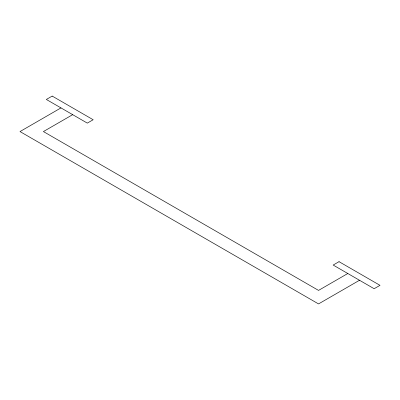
<?xml version="1.0" encoding="UTF-8"?>
<svg xmlns="http://www.w3.org/2000/svg" width="400" height="400" viewBox="0 0 400 400"><rect width="100%" height="100%" fill="white"/><g stroke="black" fill="none" stroke-linecap="round" stroke-linejoin="round"><path stroke-width="0.6" d="M60.975 107.905L20 131.565L318.535 303.92L359.51 280.265M72.685 114.665L43.415 131.565L318.535 290.405L347.805 273.505M52.195 96.08L46.34 99.46L87.315 123.115L93.17 119.735L52.195 96.08M339.025 261.675L333.17 265.055L374.145 288.715L380 285.335L339.025 261.675"/></g></svg>
